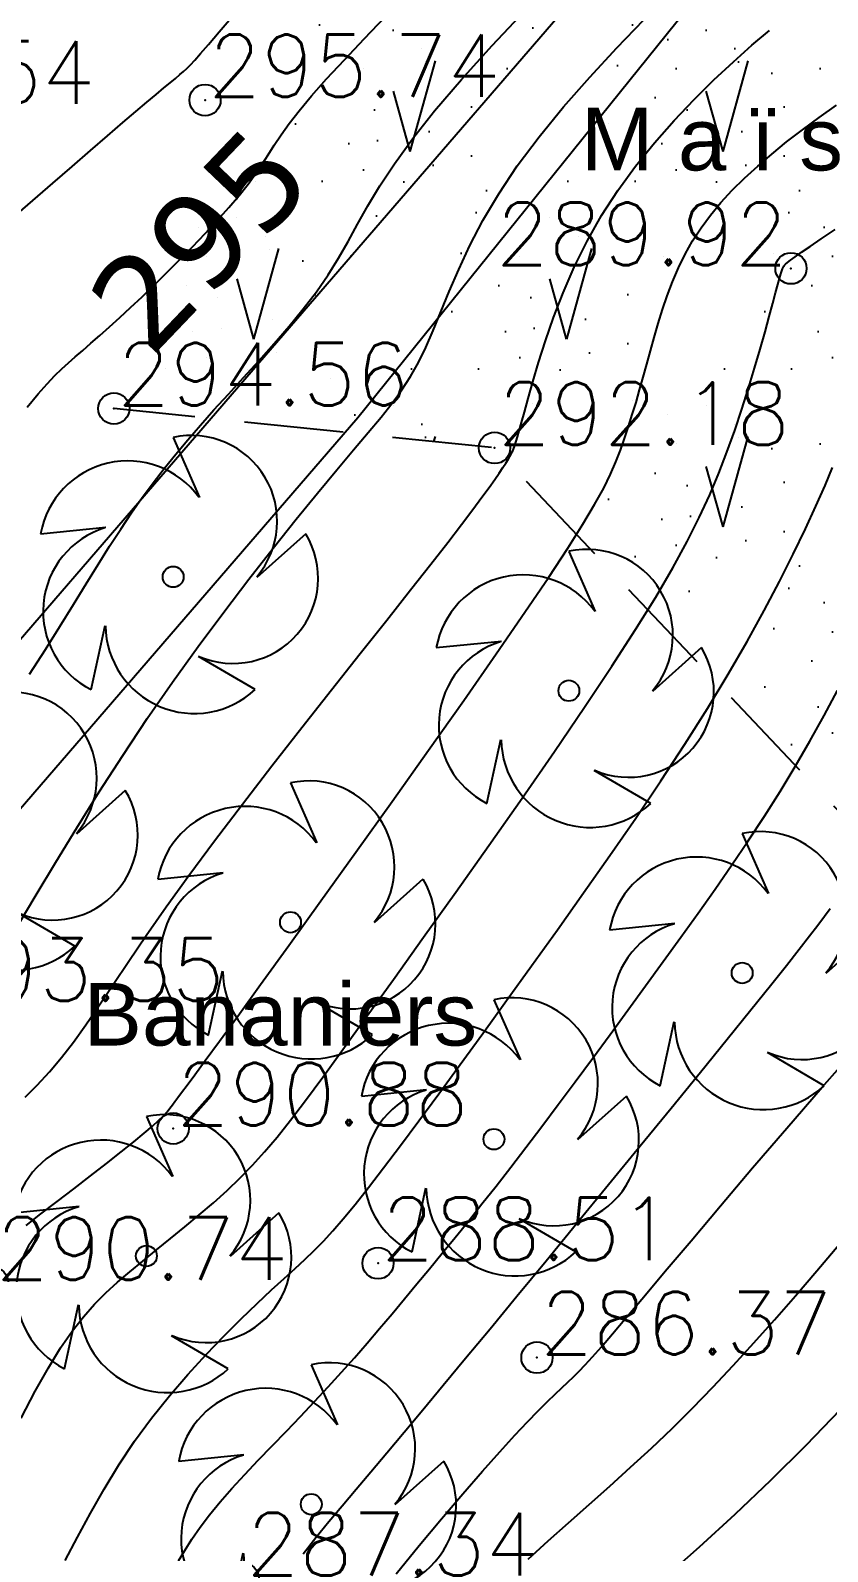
# Model space of a CAD drawing. Header units: millimetres. Extents: x 524954 to 526204, y 9523489 to 9524010.
# Drawn here: x 526011.43 to 526024.17, y 9523756.63 to 9523780.94 of the extents above; entities that cross this region are included whole.
import ezdxf
from ezdxf.enums import TextEntityAlignment as Align

# ---------------------------------------------------------------- set-up
doc = ezdxf.new("R2010")
doc.units = ezdxf.units.MM
doc.header["$PDMODE"] = 32
doc.header["$PDSIZE"] = 0.5
doc.linetypes.add('CACHE2', pattern=[4.7625, 3.175, -1.5875])
for name, color, linetype in [('Cloture', 7, 'Continuous'), ('CN_01_00', 3, 'Continuous'), ('CN_02_00', 4, 'Continuous'), ('CN_05_00', 6, 'Continuous'), ('CN_10_00', 1, 'Continuous'), ('Cotation Courbes de niveau', 7, 'Continuous'), ('PLUME_5', 6, 'Continuous'), ('PLUME_6', 2, 'Continuous'), ('TopoAlt', 3, 'Continuous'), ('TOPOJIS', 7, 'Continuous'), ('Toponomie', 7, 'CACHE2'), ('Végétation_Plantation', 70, 'Continuous')]:
    doc.layers.add(name, color=color, linetype=linetype)
doc.styles.add('Simplex 1.0', font='Simplex.shx', dxfattribs={"width": 0.99, "height": 1})
doc.styles.get("Standard").update_dxf_attribs({"font": 'arial.ttf'})
doc.styles.add('Verdana 1.0', font='verdana.ttf', dxfattribs={"width": 0.99, "height": 1})
pattern_1 = [(74.475889, (0, 0), (-2.5000000005, 9.0000000033), [1.5, -7.84077085]), (74.475889, (2.5, 3), (-2.5000000005, 9.0000000033), [1.5, -7.84077085]), (74.475889, (5, 6), (-2.5000000005, 9.0000000033), [1.5, -7.84077085]), (105.524111, (0, 0), (-5.000000002, 3e-10), [1, -8.34077085]), (105.524111, (2.5, 3), (-5.000000002, 3e-10), [1, -8.34077085]), (105.524111, (5, 6), (-5.000000002, 3e-10), [1, -8.34077085]), (0, (0.302, 0.3226), (2.5, 3), [0, -5]), (0, (0.9787, 0.7146), (2.5, 3), [0, -5]), (0, (0.781, 1.2536), (2.5, 3), [0, -5]), (0, (1.5514, 1.327), (2.5, 3), [0, -5]), (0, (1.0932, 2.5275), (2.5, 3), [0, -5]), (0, (0.2456, 1.4363), (2.5, 3), [0, -5]), (0, (0.1874, 1.6456), (2.5, 3), [0, -5]), (0, (0.021, 2.5275), (2.5, 3), [0, -5]), (0, (-0.5205, 0.1756), (2.5, 3), [0, -5]), (0, (-0.5725, 0.6656), (2.5, 3), [0, -5]), (0, (-0.9786, 0.1266), (2.5, 3), [0, -5]), (0, (-1.0827, 0.8616), (2.5, 3), [0, -5]), (0, (-0.7495, 1.327), (2.5, 3), [0, -5]), (0, (-0.885, 1.7925), (2.5, 3), [0, -5]), (0, (-1.2805, 2.3805), (2.5, 3), [0, -5]), (0, (-0.2706, 1.939), (2.5, 3), [0, -5]), (0, (-1.6866, 1.376), (2.5, 3), [0, -5]), (0, (-1.8323, 0.445), (2.5, 3), [0, -5]), (0, (-0.749, -0.2898), (2.5, 3), [0, -5]), (0, (-0.104, -0.4858), (2.5, 3), [0, -5]), (0, (-0.5413, -1.0247), (2.5, 3), [0, -5]), (0, (1.0516, -0.9757), (2.5, 3), [0, -5]), (0, (0.3644, -0.2163), (2.5, 3), [0, -5]), (0, (0.9787, -0.0693), (2.5, 3), [0, -5])]

# ---------------------------------------------------------------- blocks, each defined once
blk = doc.blocks.new('TCPOINT M')
at = {"color": 0}
blk.add_point((0, 0), dxfattribs=at)
at = {"layer": 'TopoAlt', "style": 'Simplex 1.0', "width": 0.99}
blk.add_attdef('ALT', (0.15, 0.15), '', height=1, dxfattribs=at)
blk = doc.blocks.new('v008')
at = {"color": 0}
for p, q in [((0, 2.2275), (0.422213, 1.268663)), ((-2.119163, 0.6885), (-1.075275, 0.7938)), ((2.11815, 0.6885), (1.3365, -0.010125)), ((-1.309163, -1.801237), (-1.087425, -0.776588)), ((1.309163, -1.801237), (0.402975, -1.273725))]:
    blk.add_line(p, q, dxfattribs=at)
blk.add_circle((0, 0), 0.166707, dxfattribs=at)
for centre, radius, start, end in [((0.291208, 0.888028), 1.371169, 319.655987, 102.271527), ((-0.728657, 0.440079), 1.412109, 36.068247, 169.859267), ((-0.681942, -0.553145), 1.397421, 106.613265, 243.314249), ((0.955834, -0.021464), 1.362186, 246.505076, 31.422438), ((0.339303, -0.763127), 1.420953, 180.89034, 313.037174)]:
    blk.add_arc(centre, radius, start, end, dxfattribs=at)

msp = doc.modelspace()

# ---------------------------------------------------------------- hatches: boundary and pattern name
at = {"layer": 'Cloture'}
h = msp.add_hatch(dxfattribs=at)
h.set_pattern_fill('BROUSS', color=256, style=0)
h.set_pattern_definition(pattern_1)
h.paths.add_polyline_path([(526012.692, 9523774.821), (526015.37, 9523774.821), (526015.37, 9523775.571), (526012.692, 9523775.571)], flags=9)
at = {"layer": 'Végétation_Plantation'}
h = msp.add_hatch(dxfattribs=at)
h.set_pattern_fill('BROUSS', color=256, style=0)
h.set_pattern_definition(pattern_1)
h.paths.add_polyline_path([(526025.333, 9523773.99), (526027.823, 9523773.99), (526027.823, 9523774.74), (526025.333, 9523774.74)], flags=24)
h.paths.add_polyline_path([(526025.637, 9523776.286), (526028.126, 9523776.286), (526028.126, 9523777.036), (526025.637, 9523777.036)], flags=24)
h.paths.add_polyline_path([(526023.514, 9523777.062), (526026.216, 9523777.062), (526026.216, 9523777.812), (526023.514, 9523777.812)], flags=24)
h.paths.add_polyline_path([(526026.959, 9523778.734), (526029.66, 9523778.734), (526029.66, 9523779.484), (526026.959, 9523779.484)], flags=24)
h.paths.add_polyline_path([(526022.631, 9523785.275), (526025.356, 9523785.275), (526025.356, 9523786.025), (526022.631, 9523786.025)], flags=24)
h.paths.add_polyline_path([(526025.368, 9523767.392), (526033.129, 9523779.931), (526029.562, 9523783.002), (526018.493, 9523787.642), (526014.223, 9523779.826), (526012.767, 9523774.896), (526018.852, 9523774.267)])
h.paths.add_polyline_path([(526018.624, 9523781.188), (526025.425, 9523781.188), (526025.425, 9523778.904), (526018.624, 9523778.904)], flags=24)

# ---------------------------------------------------------------- linework, layer by layer
at = {"layer": 'CN_01_00', "flags": 128}
for points, elevation in [([(526011.242, 9523766.651), (526011.526, 9523767.127), (526011.838, 9523767.645), (526012.174, 9523768.196), (526012.532, 9523768.769), (526012.909, 9523769.354), (526013.301, 9523769.943), (526013.705, 9523770.525), (526014.115, 9523771.094), (526014.524, 9523771.645), (526014.925, 9523772.171), (526015.313, 9523772.667), (526015.681, 9523773.127), (526016.022, 9523773.545), (526016.329, 9523773.917), (526016.599, 9523774.237), (526016.833, 9523774.515), (526017.036, 9523774.761), (526017.214, 9523774.985), (526017.369, 9523775.198), (526017.509, 9523775.41), (526017.636, 9523775.631), (526017.755, 9523775.872), (526017.872, 9523776.142), (526017.994, 9523776.441), (526018.127, 9523776.768), (526018.278, 9523777.121), (526018.456, 9523777.5), (526018.666, 9523777.903), (526018.917, 9523778.328), (526019.215, 9523778.775), (526019.564, 9523779.24), (526019.955, 9523779.716), (526020.373, 9523780.193), (526020.805, 9523780.661), (526021.239, 9523781.11)], 293), ([(526011.362, 9523761.843), (526011.6, 9523762.026), (526011.858, 9523762.224), (526012.125, 9523762.429), (526012.392, 9523762.635), (526012.647, 9523762.833), (526012.882, 9523763.018), (526013.086, 9523763.181), (526013.251, 9523763.317), (526013.381, 9523763.429), (526013.481, 9523763.52), (526013.557, 9523763.596), (526013.616, 9523763.66), (526013.662, 9523763.716), (526013.702, 9523763.77), (526013.742, 9523763.824), (526013.788, 9523763.886), (526013.849, 9523763.968), (526013.936, 9523764.084), (526014.059, 9523764.25), (526014.228, 9523764.479), (526014.453, 9523764.786), (526014.745, 9523765.186), (526015.112, 9523765.693), (526015.561, 9523766.314), (526016.075, 9523767.028), (526016.634, 9523767.806), (526017.214, 9523768.619), (526017.796, 9523769.437), (526018.358, 9523770.233), (526018.879, 9523770.977), (526019.337, 9523771.64), (526019.716, 9523772.201), (526020.022, 9523772.665), (526020.263, 9523773.049), (526020.451, 9523773.364), (526020.595, 9523773.626), (526020.705, 9523773.849), (526020.79, 9523774.046), (526020.862, 9523774.232), (526020.929, 9523774.418), (526020.992, 9523774.607), (526021.053, 9523774.799), (526021.112, 9523774.995), (526021.169, 9523775.194), (526021.227, 9523775.397), (526021.284, 9523775.605), (526021.343, 9523775.817), (526021.403, 9523776.034), (526021.467, 9523776.254), (526021.536, 9523776.477), (526021.611, 9523776.7), (526021.695, 9523776.923), (526021.79, 9523777.144), (526021.897, 9523777.362), (526022.017, 9523777.576), (526022.153, 9523777.784), (526022.304, 9523777.988), (526022.47, 9523778.188), (526022.651, 9523778.384), (526022.847, 9523778.578), (526023.057, 9523778.771), (526023.281, 9523778.963), (526023.519, 9523779.156), (526023.771, 9523779.349), (526024.037, 9523779.545), (526024.319, 9523779.745)], 291), ([(526011.989, 9523756.488), (526012.185, 9523756.862), (526012.391, 9523757.244), (526012.61, 9523757.63), (526012.844, 9523758.015), (526013.097, 9523758.395), (526013.369, 9523758.764), (526013.654, 9523759.119), (526013.947, 9523759.459), (526014.24, 9523759.779), (526014.528, 9523760.077), (526014.803, 9523760.351), (526015.058, 9523760.596), (526015.288, 9523760.811), (526015.487, 9523760.995), (526015.662, 9523761.154), (526015.82, 9523761.3), (526015.968, 9523761.443), (526016.115, 9523761.592), (526016.267, 9523761.757), (526016.433, 9523761.948), (526016.621, 9523762.176), (526016.836, 9523762.447), (526017.078, 9523762.763), (526017.348, 9523763.119), (526017.642, 9523763.515), (526017.96, 9523763.947), (526018.301, 9523764.414), (526018.662, 9523764.912), (526019.044, 9523765.439), (526019.444, 9523765.993), (526019.856, 9523766.567), (526020.275, 9523767.156), (526020.694, 9523767.753), (526021.107, 9523768.353), (526021.509, 9523768.948), (526021.893, 9523769.534), (526022.253, 9523770.103), (526022.584, 9523770.65), (526022.886, 9523771.173), (526023.16, 9523771.669), (526023.406, 9523772.135), (526023.626, 9523772.571), (526023.82, 9523772.972), (526023.988, 9523773.338), (526024.133, 9523773.666), (526024.255, 9523773.954)], 289), ([(526015.79, 9523756.593), (526015.996, 9523756.855), (526016.203, 9523757.109), (526016.415, 9523757.364), (526016.637, 9523757.627), (526016.874, 9523757.907), (526017.128, 9523758.21), (526017.404, 9523758.538), (526017.703, 9523758.896), (526018.031, 9523759.289), (526018.388, 9523759.719), (526018.78, 9523760.192), (526019.208, 9523760.71), (526019.674, 9523761.276), (526020.167, 9523761.876), (526020.673, 9523762.494), (526021.18, 9523763.113), (526021.674, 9523763.718), (526022.142, 9523764.293), (526022.57, 9523764.821), (526022.946, 9523765.286), (526023.259, 9523765.676), (526023.515, 9523765.997), (526023.722, 9523766.259), (526023.887, 9523766.471), (526024.019, 9523766.643), (526024.125, 9523766.785), (526024.215, 9523766.907)], 287)]:
    msp.add_lwpolyline(points, dxfattribs=dict(at, elevation=elevation))
at = {"layer": 'CN_02_00', "flags": 128}
for points, elevation in [([(526011.153, 9523777.945), (526011.473, 9523778.222), (526011.791, 9523778.498), (526012.1, 9523778.767), (526012.393, 9523779.021), (526012.665, 9523779.256), (526012.908, 9523779.465), (526013.117, 9523779.643), (526013.293, 9523779.792), (526013.442, 9523779.916), (526013.565, 9523780.019), (526013.667, 9523780.103), (526013.752, 9523780.173), (526013.822, 9523780.232), (526013.881, 9523780.283), (526013.935, 9523780.332), (526013.991, 9523780.388), (526014.061, 9523780.463), (526014.153, 9523780.568), (526014.279, 9523780.715), (526014.449, 9523780.914), (526014.672, 9523781.177)], 296), ([(526011.42, 9523770.651), (526011.672, 9523771.044), (526011.905, 9523771.415), (526012.121, 9523771.764), (526012.324, 9523772.094), (526012.515, 9523772.404), (526012.698, 9523772.695), (526012.875, 9523772.97), (526013.048, 9523773.228), (526013.22, 9523773.474), (526013.394, 9523773.71), (526013.571, 9523773.94), (526013.755, 9523774.168), (526013.947, 9523774.398), (526014.149, 9523774.632), (526014.365, 9523774.874), (526014.596, 9523775.127), (526014.836, 9523775.39), (526015.082, 9523775.66), (526015.326, 9523775.935), (526015.566, 9523776.212), (526015.793, 9523776.489), (526016.005, 9523776.764), (526016.194, 9523777.034), (526016.359, 9523777.299), (526016.51, 9523777.566), (526016.662, 9523777.841), (526016.826, 9523778.135), (526017.018, 9523778.455), (526017.251, 9523778.809), (526017.537, 9523779.205), (526017.892, 9523779.653), (526018.322, 9523780.155), (526018.813, 9523780.698), (526019.343, 9523781.264)], 294), ([(526011.346, 9523763.893), (526011.54, 9523764.086), (526011.735, 9523764.295), (526011.928, 9523764.524), (526012.121, 9523764.773), (526012.318, 9523765.049), (526012.527, 9523765.353), (526012.753, 9523765.69), (526013.003, 9523766.063), (526013.285, 9523766.476), (526013.603, 9523766.933), (526013.966, 9523767.437), (526014.376, 9523767.989), (526014.823, 9523768.577), (526015.293, 9523769.186), (526015.772, 9523769.799), (526016.247, 9523770.402), (526016.704, 9523770.98), (526017.129, 9523771.517), (526017.509, 9523771.997), (526017.832, 9523772.409), (526018.102, 9523772.757), (526018.325, 9523773.046), (526018.506, 9523773.285), (526018.65, 9523773.479), (526018.765, 9523773.637), (526018.855, 9523773.763), (526018.926, 9523773.866), (526018.984, 9523773.952), (526019.03, 9523774.023), (526019.067, 9523774.081), (526019.096, 9523774.129), (526019.118, 9523774.169), (526019.135, 9523774.203), (526019.148, 9523774.233), (526019.159, 9523774.262), (526019.169, 9523774.291), (526019.181, 9523774.327), (526019.196, 9523774.377), (526019.216, 9523774.447), (526019.243, 9523774.543), (526019.28, 9523774.673), (526019.327, 9523774.841), (526019.387, 9523775.056), (526019.462, 9523775.321), (526019.554, 9523775.631), (526019.664, 9523775.977), (526019.795, 9523776.352), (526019.949, 9523776.748), (526020.126, 9523777.157), (526020.33, 9523777.571), (526020.562, 9523777.982), (526020.822, 9523778.383), (526021.106, 9523778.771), (526021.408, 9523779.143), (526021.721, 9523779.498), (526022.04, 9523779.834), (526022.357, 9523780.148), (526022.668, 9523780.438), (526022.964, 9523780.703), (526023.244, 9523780.94)], 292), ([(526013.8, 9523756.481), (526013.899, 9523756.65), (526014.013, 9523756.829), (526014.143, 9523757.018), (526014.293, 9523757.216), (526014.464, 9523757.424), (526014.653, 9523757.64), (526014.858, 9523757.862), (526015.073, 9523758.09), (526015.296, 9523758.321), (526015.523, 9523758.556), (526015.75, 9523758.791), (526015.974, 9523759.027), (526016.192, 9523759.261), (526016.404, 9523759.495), (526016.611, 9523759.728), (526016.814, 9523759.962), (526017.014, 9523760.196), (526017.213, 9523760.431), (526017.411, 9523760.668), (526017.61, 9523760.908), (526017.81, 9523761.15), (526018.013, 9523761.397), (526018.22, 9523761.65), (526018.432, 9523761.913), (526018.65, 9523762.186), (526018.875, 9523762.471), (526019.109, 9523762.771), (526019.353, 9523763.088), (526019.607, 9523763.422), (526019.87, 9523763.773), (526020.14, 9523764.136), (526020.417, 9523764.511), (526020.697, 9523764.893), (526020.98, 9523765.28), (526021.264, 9523765.67), (526021.546, 9523766.059), (526021.826, 9523766.447), (526022.103, 9523766.832), (526022.376, 9523767.218), (526022.644, 9523767.603), (526022.907, 9523767.991), (526023.164, 9523768.382), (526023.414, 9523768.777), (526023.657, 9523769.177), (526023.892, 9523769.583), (526024.118, 9523769.989), (526024.334, 9523770.389)], 288), ([(526017.28, 9523756.275), (526017.648, 9523756.727), (526018.005, 9523757.156), (526018.344, 9523757.553), (526018.657, 9523757.913), (526018.936, 9523758.226), (526019.175, 9523758.489), (526019.378, 9523758.705), (526019.55, 9523758.882), (526019.695, 9523759.027), (526019.818, 9523759.147), (526019.926, 9523759.248), (526020.022, 9523759.338), (526020.112, 9523759.424), (526020.202, 9523759.514), (526020.3, 9523759.617), (526020.416, 9523759.743), (526020.558, 9523759.905), (526020.736, 9523760.111), (526020.96, 9523760.374), (526021.238, 9523760.703), (526021.58, 9523761.109), (526021.991, 9523761.597), (526022.461, 9523762.154), (526022.976, 9523762.761), (526023.523, 9523763.399), (526024.087, 9523764.05), (526024.654, 9523764.693)], 286), ([(526021.567, 9523756.209), (526022.126, 9523756.706), (526022.696, 9523757.228), (526023.266, 9523757.771), (526023.831, 9523758.331), (526024.383, 9523758.899)], 284)]:
    msp.add_lwpolyline(points, dxfattribs=dict(at, elevation=elevation))
at = {"layer": 'CN_05_00', "flags": 128}
for points, elevation in [([(526011.381, 9523774.92), (526011.554, 9523775.129), (526011.699, 9523775.293), (526011.822, 9523775.423), (526011.933, 9523775.53), (526012.039, 9523775.626), (526012.149, 9523775.721), (526012.269, 9523775.824), (526012.4, 9523775.939), (526012.542, 9523776.065), (526012.695, 9523776.202), (526012.859, 9523776.35), (526013.032, 9523776.511), (526013.216, 9523776.684), (526013.408, 9523776.869), (526013.61, 9523777.066), (526013.816, 9523777.272), (526014.023, 9523777.483), (526014.226, 9523777.696), (526014.42, 9523777.906), (526014.602, 9523778.11), (526014.767, 9523778.303), (526014.911, 9523778.483), (526015.031, 9523778.648), (526015.135, 9523778.801), (526015.231, 9523778.951), (526015.329, 9523779.105), (526015.438, 9523779.269), (526015.568, 9523779.45), (526015.727, 9523779.655), (526015.925, 9523779.892), (526016.167, 9523780.165), (526016.451, 9523780.471), (526016.767, 9523780.805), (526017.109, 9523781.161)], 295), ([(526019.387, 9523756.508), (526019.706, 9523756.8), (526020.031, 9523757.091), (526020.361, 9523757.383), (526020.693, 9523757.678), (526021.026, 9523757.977), (526021.359, 9523758.283), (526021.689, 9523758.598), (526022.017, 9523758.922), (526022.342, 9523759.258), (526022.667, 9523759.605), (526022.993, 9523759.964), (526023.323, 9523760.335), (526023.659, 9523760.72), (526024.001, 9523761.118), (526024.353, 9523761.53)], 285)]:
    msp.add_lwpolyline(points, dxfattribs=dict(at, elevation=elevation))
at = {"layer": 'CN_10_00', "elevation": 290, "flags": 128}
msp.add_lwpolyline([(526011.284, 9523758.76), (526011.51, 9523759.195), (526011.719, 9523759.568), (526011.915, 9523759.885), (526012.101, 9523760.154), (526012.281, 9523760.384), (526012.459, 9523760.585), (526012.638, 9523760.765), (526012.824, 9523760.934), (526013.02, 9523761.101), (526013.228, 9523761.272), (526013.447, 9523761.45), (526013.672, 9523761.633), (526013.901, 9523761.821), (526014.131, 9523762.012), (526014.357, 9523762.206), (526014.576, 9523762.403), (526014.785, 9523762.602), (526014.983, 9523762.803), (526015.176, 9523763.017), (526015.376, 9523763.253), (526015.591, 9523763.524), (526015.831, 9523763.84), (526016.106, 9523764.213), (526016.426, 9523764.653), (526016.8, 9523765.172), (526017.234, 9523765.774), (526017.716, 9523766.447), (526018.23, 9523767.167), (526018.76, 9523767.916), (526019.291, 9523768.672), (526019.807, 9523769.414), (526020.291, 9523770.123), (526020.728, 9523770.778), (526021.106, 9523771.364), (526021.427, 9523771.884), (526021.699, 9523772.349), (526021.929, 9523772.77), (526022.123, 9523773.156), (526022.29, 9523773.516), (526022.435, 9523773.862), (526022.566, 9523774.202), (526022.689, 9523774.545), (526022.803, 9523774.886), (526022.91, 9523775.221), (526023.007, 9523775.542), (526023.095, 9523775.845), (526023.174, 9523776.122), (526023.241, 9523776.368), (526023.298, 9523776.578), (526023.344, 9523776.746), (526023.379, 9523776.877), (526023.407, 9523776.976), (526023.427, 9523777.047), (526023.442, 9523777.097), (526023.454, 9523777.131), (526023.464, 9523777.153), (526023.473, 9523777.17), (526023.484, 9523777.186), (526023.502, 9523777.205), (526023.532, 9523777.232), (526023.581, 9523777.27), (526023.654, 9523777.323), (526023.756, 9523777.394), (526023.894, 9523777.488), (526024.073, 9523777.609), (526024.296, 9523777.758)], dxfattribs=at)
at = {"layer": 'PLUME_5'}
msp.add_lwpolyline([(525950.037, 9523712.234), (525957.579, 9523718.801), (525965.62, 9523725.404), (525965.62, 9523725.404), (525973.162, 9523731.97), (525980.667, 9523739.035), (525987.674, 9523746.064), (525988.173, 9523746.101), (525994.681, 9523753.093), (526001.652, 9523760.62), (526008.622, 9523768.148), (526009.084, 9523768.683), (526015.094, 9523775.639), (526022.028, 9523783.665), (526027.965, 9523791.618), (526028.427, 9523792.153), (526034.364, 9523800.107)], dxfattribs=at)
at = {"layer": 'PLUME_6'}
msp.add_lwpolyline([(525950.609, 9523711.274), (525958.686, 9523717.378), (525966.228, 9523723.944), (525966.69, 9523724.479), (525974.232, 9523731.046), (525981.774, 9523737.612), (525988.744, 9523745.14), (525989.243, 9523745.176), (525995.751, 9523752.168), (526003.22, 9523759.732), (526009.692, 9523767.223), (526010.191, 9523767.26), (526016.663, 9523774.751), (526023.098, 9523782.74), (526029.035, 9523790.694), (526029.497, 9523791.229), (526035.434, 9523799.182)], dxfattribs=at)
at = {"layer": 'Végétation_Plantation', "linetype": 'CACHE2', "ltscale": 0.5, "flags": 128}
msp.add_lwpolyline([(526025.368, 9523767.392), (526018.852, 9523774.267), (526012.767, 9523774.896)], dxfattribs=at)

# ---------------------------------------------------------------- block references
at = {"layer": 'TOPOJIS'}
ref = msp.add_blockref('TCPOINT M', (526014.223, 9523779.826, 295.74), dxfattribs=at)
ref.add_attrib('ALT', '295.74', (526014.273, 9523779.876, 295.74), dxfattribs={"layer": 'TopoAlt', "height": 1, "style": 'Simplex 1.0', "width": 0.99})
ref = msp.add_blockref('TCPOINT M', (526007.745, 9523779.717, 297.54), dxfattribs=at)
ref.add_attrib('ALT', '297.54', (526007.795, 9523779.767, 297.54), dxfattribs={"layer": 'TopoAlt', "height": 1, "style": 'Simplex 1.0', "width": 0.99})
ref = msp.add_blockref('TCPOINT M', (526023.589, 9523777.137, 289.92), dxfattribs=at)
ref.add_attrib('ALT', '289.92', dxfattribs={"layer": 'TopoAlt', "height": 1, "style": 'Simplex 1.0', "width": 0.99}).set_placement((526023.539, 9523777.187, 289.92), align=Align.RIGHT)
ref = msp.add_blockref('TCPOINT M', (526012.767, 9523774.896, 294.56), dxfattribs=at)
ref.add_attrib('ALT', '294.56', (526012.817, 9523774.946, 294.56), dxfattribs={"layer": 'TopoAlt', "height": 1, "style": 'Simplex 1.0', "width": 0.99})
ref = msp.add_blockref('TCPOINT M', (526018.852, 9523774.267, 292.18), dxfattribs=at)
ref.add_attrib('ALT', '292.18', (526018.902, 9523774.317, 292.18), dxfattribs={"layer": 'TopoAlt', "height": 1, "style": 'Simplex 1.0', "width": 0.99})
ref = msp.add_blockref('TCPOINT M', (526009.823, 9523765.381, 293.35), dxfattribs=at)
ref.add_attrib('ALT', '293.35', (526009.873, 9523765.431, 293.35), dxfattribs={"layer": 'TopoAlt', "height": 1, "style": 'Simplex 1.0', "width": 0.99})
ref = msp.add_blockref('TCPOINT M', (526013.715, 9523763.391, 290.88), dxfattribs=at)
ref.add_attrib('ALT', '290.88', (526013.765, 9523763.441, 290.88), dxfattribs={"layer": 'TopoAlt', "height": 1, "style": 'Simplex 1.0', "width": 0.99})
ref = msp.add_blockref('TCPOINT M', (526016.988, 9523761.238, 288.51), dxfattribs=at)
ref.add_attrib('ALT', '288.51', (526017.038, 9523761.288, 288.51), dxfattribs={"layer": 'TopoAlt', "height": 1, "style": 'Simplex 1.0', "width": 0.99})
ref = msp.add_blockref('TCPOINT M', (526010.828, 9523760.925, 290.74), dxfattribs=at)
ref.add_attrib('ALT', '290.74', (526010.878, 9523760.975, 290.74), dxfattribs={"layer": 'TopoAlt', "height": 1, "style": 'Simplex 1.0', "width": 0.99})
ref = msp.add_blockref('TCPOINT M', (526019.529, 9523759.73, 286.37), dxfattribs=at)
ref.add_attrib('ALT', '286.37', (526019.579, 9523759.78, 286.37), dxfattribs={"layer": 'TopoAlt', "height": 1, "style": 'Simplex 1.0', "width": 0.99})
ref = msp.add_blockref('TCPOINT M', (526014.834, 9523756.199, 287.34), dxfattribs=at)
ref.add_attrib('ALT', '287.34', (526014.884, 9523756.249, 287.34), dxfattribs={"layer": 'TopoAlt', "height": 1, "style": 'Simplex 1.0', "width": 0.99})
at = {"layer": 'Végétation_Plantation'}
for p in [(526013.714, 9523772.207), (526020.039, 9523770.387), (526010.831, 9523768.106), (526015.589, 9523766.687), (526022.809, 9523765.877), (526018.841, 9523763.22), (526013.286, 9523761.354), (526015.921, 9523757.387)]:
    msp.add_blockref('v008', p, dxfattribs=at)

# ---------------------------------------------------------------- texts
at = {"layer": 'Cotation Courbes de niveau', "style": 'Verdana 1.0', "width": 0.99}
msp.add_text('295', height=1.5, rotation=46.3251, dxfattribs=at).set_placement((526014.14, 9523777.606, 295), align=Align.MIDDLE_CENTER)
at = {"layer": 'Toponomie', "char_height": 1, "width": 42.68298, "attachment_point": 1}
for s, insert in [('M a ï s', (526020.229, 9523779.702)), ('Bananiers', (526012.283, 9523765.717))]:
    msp.add_mtext(s, dxfattribs=dict(at, insert=insert))

doc.saveas('drawing.dxf')
